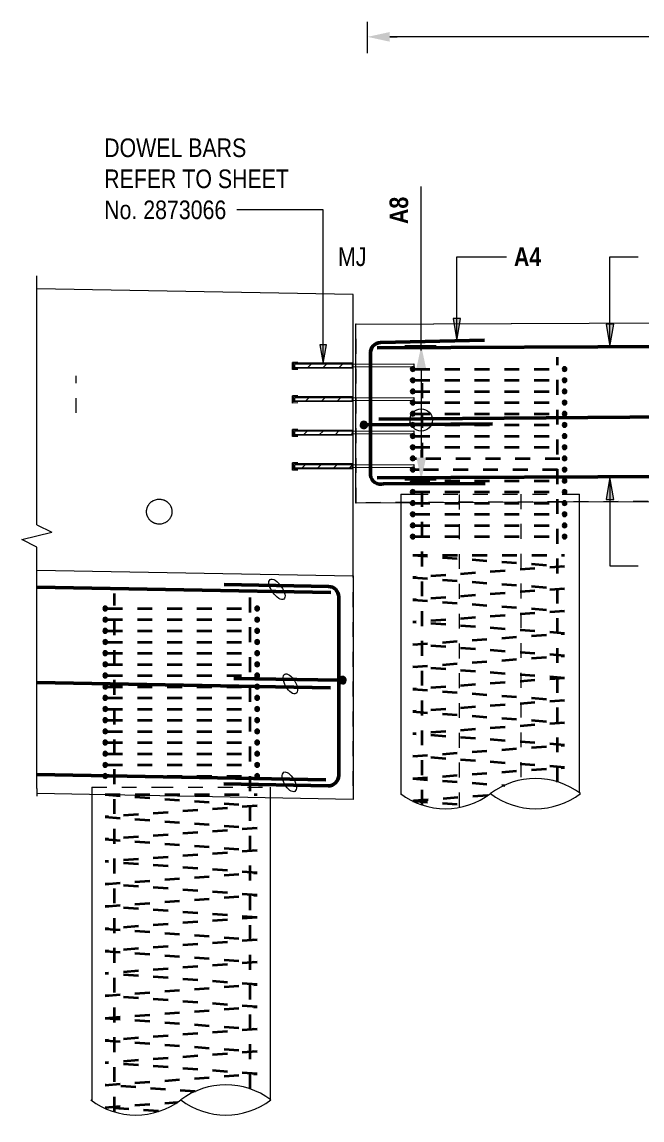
# Model space of a CAD drawing. Header units: metres. Extents: x 0 to 109, y 3 to 574.
# Drawn here: x 94.36 to 98.52, y 16.15 to 23.52 of the extents above; entities that cross this region are included whole.
import ezdxf

# ---------------------------------------------------------------- set-up
doc = ezdxf.new("R2010")
doc.units = ezdxf.units.M
doc.linetypes.add('JacobsDash', pattern=[0.0045, 0.003, -0.0015])
for name, color, linetype, lineweight in [('A-ANNO-NOTE', 7, 'Continuous', 9), ('A-DETL', 7, 'Continuous', 13), ('A-DETL-GENF', 7, 'Continuous', 9), ('G-ANNO-TEXT', 7, 'Continuous', 9), ('S-BEAM', 7, 'Continuous', 50), ('S-BEAM-HDLN', 7, 'JacobsDash', 18), ('S-FNDN', 7, 'Continuous', 50), ('S-FNDN-HDLN', 7, 'JacobsDash', 18)]:
    doc.layers.add(name, color=color, linetype=linetype, lineweight=lineweight)
doc.styles.add('Arial Narrow_2', font='ARIALN.TTF', dxfattribs={"height": 0.125})
doc.styles.add('Arial Narrow_B', font='ARIALNB.TTF', dxfattribs={"height": 0.125})
pattern_1 = [(45, (96.11037, 10.849), (-0.053033, 0.053033), [])]

# ---------------------------------------------------------------- blocks, each defined once
blk = doc.blocks.new('01_SFO_FRP_Pile_CastInPlace_CS_BR08 - CAST-IN-PLACE PILE - 1200-8642320-DRG-2873074 - ABUTMENT B1 _ B2 REINFORCEMENT ELEVATION')
at = {"layer": 'S-FNDN', "color": 252, "lineweight": 13, "true_color": 0x888888}
for p, q in [((-1121.6224, 18.3321), (-1121.6224, 16.2771)), ((-1120.4224, 16.2836), (-1120.4224, 18.3102))]:
    blk.add_line(p, q, dxfattribs=at)
at = {"layer": 'S-FNDN-HDLN', "color": 252, "lineweight": 13, "true_color": 0x888888}
for p, q in [((-1121.6224, 18.3819), (-1121.6224, 18.3321)), ((-1121.6224, 18.3819), (-1121.1766, 18.3819)), ((-1121.1766, 18.3819), (-1120.4224, 18.3819)), ((-1120.4224, 18.3102), (-1120.4224, 18.3819))]:
    blk.add_line(p, q, dxfattribs=at)
blk = doc.blocks.new('01_SFO_FRP_Pile_CastInPlace_CS_BR08 - CAST-IN-PLACE PILE - 1200-8642364-DRG-2873074 - ABUTMENT B1 _ B2 REINFORCEMENT ELEVATION')
at = {"layer": 'S-FNDN', "lineweight": 13}
for p, q in [((-1119.5477, 20.2928), (-1119.5477, 18.3368)), ((-1118.3477, 18.3433), (-1118.3477, 20.298))]:
    blk.add_line(p, q, dxfattribs=at)
at = {"layer": 'S-FNDN-HDLN', "lineweight": 13}
for p, q in [((-1119.5477, 20.3497), (-1119.5477, 20.2928)), ((-1119.5477, 20.3497), (-1119.4742, 20.3497)), ((-1119.4638, 20.3497), (-1118.4518, 20.3497)), ((-1119.1541, 18.2471), (-1119.1541, 20.3497)), ((-1118.7413, 20.3497), (-1118.7413, 18.4298)), ((-1118.4419, 20.3497), (-1118.3678, 20.3497)), ((-1118.3678, 20.3497), (-1118.3477, 20.3497)), ((-1118.3477, 20.2981), (-1118.3477, 20.3497))]:
    blk.add_line(p, q, dxfattribs=at)
blk = doc.blocks.new('S_Det_Reinf_Bar Section_2D Grey - N32-6361576-DRG-2873074 - ABUTMENT B1 _ B2 REINFORCEMENT ELEVATION')
at = {"layer": 'A-DETL-GENF', "true_color": 0x808080}
blk.add_hatch(color=8, dxfattribs=at).paths.add_polyline_path([(-1121.5324, 18.4409), (-1121.5283, 18.4415), (-1121.5244, 18.4431), (-1121.5211, 18.4456), (-1121.5186, 18.4489), (-1121.517, 18.4528), (-1121.5164, 18.4569), (-1121.517, 18.4611), (-1121.5186, 18.4649), (-1121.5211, 18.4682), (-1121.5259, 18.4714), (-1121.5283, 18.4724), (-1121.5324, 18.4729), (-1121.5366, 18.4724), (-1121.5404, 18.4708), (-1121.5438, 18.4682), (-1121.5463, 18.4649), (-1121.5479, 18.4611), (-1121.5484, 18.4569), (-1121.5479, 18.4528), (-1121.5463, 18.4489), (-1121.5438, 18.4456), (-1121.5404, 18.4431), (-1121.5366, 18.4415)])
at = {"layer": 'A-DETL-GENF', "color": 8, "lineweight": 18, "true_color": 0x808080}
for start, end in [(0, 180), (180, 0)]:
    blk.add_arc((-1121.5324, 18.4569), 0.016, start, end, dxfattribs=at)
blk = doc.blocks.new('S_Det_Reinf_Bar Section_2D Grey - N32-6361679-DRG-2873074 - ABUTMENT B1 _ B2 REINFORCEMENT ELEVATION')
at = {"layer": 'A-DETL-GENF', "true_color": 0x808080}
blk.add_hatch(color=8, dxfattribs=at).paths.add_polyline_path([(-1120.5124, 18.4409), (-1120.5083, 18.4415), (-1120.5044, 18.4431), (-1120.5011, 18.4456), (-1120.4986, 18.4489), (-1120.497, 18.4528), (-1120.4964, 18.4569), (-1120.497, 18.4611), (-1120.4986, 18.4649), (-1120.5011, 18.4682), (-1120.5059, 18.4714), (-1120.5083, 18.4724), (-1120.5124, 18.4729), (-1120.5166, 18.4724), (-1120.5204, 18.4708), (-1120.5238, 18.4682), (-1120.5263, 18.4649), (-1120.5279, 18.4611), (-1120.5284, 18.4569), (-1120.5279, 18.4528), (-1120.5263, 18.4489), (-1120.5238, 18.4456), (-1120.5204, 18.4431), (-1120.5166, 18.4415)])
at = {"layer": 'A-DETL-GENF', "color": 8, "lineweight": 18, "true_color": 0x808080}
for start, end in [(0, 180), (180, 0)]:
    blk.add_arc((-1120.5124, 18.4569), 0.016, start, end, dxfattribs=at)
blk = doc.blocks.new('CS_DET_Pile-Column_BreakLine - CS_Tubular BreakLine-6356722-DRG-2873074 - ABUTMENT B1 _ B2 REINFORCEMENT ELEVATION')
at = {"layer": 'A-DETL-GENF', "lineweight": 18}
for centre, start, end in [((-1120.7227, 15.8813), 52.95733, 127.04267), ((-1121.3277, 16.6829), 232.95733, 307.04267), ((-1120.7227, 16.6829), 232.95733, 307.04267)]:
    blk.add_arc(centre, 0.5022, start, end, dxfattribs=at)
blk = doc.blocks.new('CS_DET_Rebar Combined - Multiple Bar-7574218-DRG-2873074 - ABUTMENT B1 _ B2 REINFORCEMENT ELEVATION')
at = {"layer": 'A-DETL-GENF', "true_color": 0xc7c7c7}
blk.add_hatch(color=9, dxfattribs=at).paths.add_polyline_path([(-1119.94, 19.0751), (-1119.9335, 19.0758), (-1119.9274, 19.0782), (-1119.9222, 19.0821), (-1119.9181, 19.0872), (-1119.9155, 19.0932), (-1119.9146, 19.0997), (-1119.9153, 19.1062), (-1119.9177, 19.1122), (-1119.9216, 19.1175), (-1119.9267, 19.1215), (-1119.9327, 19.1241), (-1119.9392, 19.1251), (-1119.9457, 19.1243), (-1119.9517, 19.1219), (-1119.957, 19.118), (-1119.961, 19.1129), (-1119.9636, 19.1069), (-1119.9646, 19.1004), (-1119.9638, 19.094), (-1119.9614, 19.0879), (-1119.9575, 19.0826), (-1119.9524, 19.0786), (-1119.9464, 19.076)])
at = {"layer": 'A-DETL-GENF', "color": 252, "lineweight": 50, "true_color": 0x888888}
blk.add_line((-1120.6695, 19.1111), (-1119.9646, 19.1004), dxfattribs=at)
at = {"layer": 'A-DETL-GENF', "color": 252, "true_color": 0x888888}
for start, end in [(359.13211, 179.13211), (179.13211, 359.13211)]:
    blk.add_arc((-1119.9396, 19.1001), 0.025, start, end, dxfattribs=at)
blk = doc.blocks.new('S_Det_Reinf_Bar Section_2D Grey - N32-V40-DRG-2873074 - ABUTMENT B1 _ B2 REINFORCEMENT ELEVATION')
at = {"layer": 'A-DETL-GENF', "true_color": 0x808080}
blk.add_hatch(color=8, dxfattribs=at).paths.add_polyline_path([(-1119.4678, 20.0487), (-1119.4636, 20.0492), (-1119.4598, 20.0508), (-1119.4565, 20.0534), (-1119.4539, 20.0567), (-1119.4523, 20.0606), (-1119.4518, 20.0647), (-1119.4523, 20.0688), (-1119.4541, 20.0729), (-1119.4565, 20.076), (-1119.4598, 20.0786), (-1119.4636, 20.0802), (-1119.4678, 20.0807), (-1119.4719, 20.0802), (-1119.4758, 20.0786), (-1119.4791, 20.076), (-1119.4816, 20.0727), (-1119.4832, 20.0688), (-1119.4837, 20.0643), (-1119.4832, 20.0606), (-1119.4816, 20.0567), (-1119.4791, 20.0534), (-1119.4758, 20.0508), (-1119.4719, 20.0492)])
at = {"layer": 'A-DETL-GENF', "color": 8, "lineweight": 18, "true_color": 0x808080}
for start, end in [(0, 180), (180, 0)]:
    blk.add_arc((-1119.4678, 20.0647), 0.016, start, end, dxfattribs=at)
blk = doc.blocks.new('S_Det_Reinf_Bar Section_2D Grey - N32-V41-DRG-2873074 - ABUTMENT B1 _ B2 REINFORCEMENT ELEVATION')
at = {"layer": 'A-DETL-GENF', "true_color": 0x808080}
blk.add_hatch(color=8, dxfattribs=at).paths.add_polyline_path([(-1118.4478, 20.0487), (-1118.4436, 20.0492), (-1118.4398, 20.0508), (-1118.4365, 20.0534), (-1118.4339, 20.0567), (-1118.4323, 20.0606), (-1118.4318, 20.0647), (-1118.4323, 20.0688), (-1118.4339, 20.0727), (-1118.4367, 20.0762), (-1118.4398, 20.0786), (-1118.4436, 20.0802), (-1118.4478, 20.0807), (-1118.4519, 20.0802), (-1118.4558, 20.0786), (-1118.4591, 20.076), (-1118.4616, 20.0727), (-1118.4632, 20.0688), (-1118.4637, 20.0643), (-1118.4632, 20.0606), (-1118.4616, 20.0567), (-1118.4591, 20.0534), (-1118.4558, 20.0508), (-1118.4519, 20.0492)])
at = {"layer": 'A-DETL-GENF', "color": 8, "lineweight": 18, "true_color": 0x808080}
for start, end in [(0, 180), (180, 0)]:
    blk.add_arc((-1118.4478, 20.0647), 0.016, start, end, dxfattribs=at)
blk = doc.blocks.new('S_Det_Reinf_Bar Section_2D Grey - N32-V42-DRG-2873074 - ABUTMENT B1 _ B2 REINFORCEMENT ELEVATION')
at = {"layer": 'A-DETL-GENF', "true_color": 0x808080}
blk.add_hatch(color=8, dxfattribs=at).paths.add_polyline_path([(-1119.4678, 20.1237), (-1119.4636, 20.1242), (-1119.4598, 20.1258), (-1119.4565, 20.1284), (-1119.4539, 20.1317), (-1119.4523, 20.1356), (-1119.4518, 20.1402), (-1119.4523, 20.1438), (-1119.4541, 20.1479), (-1119.4565, 20.151), (-1119.4598, 20.1536), (-1119.4636, 20.1552), (-1119.4678, 20.1557), (-1119.4719, 20.1552), (-1119.4758, 20.1536), (-1119.4791, 20.151), (-1119.4816, 20.1477), (-1119.4832, 20.1438), (-1119.4838, 20.1397), (-1119.4832, 20.1356), (-1119.4816, 20.1317), (-1119.4791, 20.1284), (-1119.4758, 20.1258), (-1119.4719, 20.1242)])
at = {"layer": 'A-DETL-GENF', "color": 8, "lineweight": 18, "true_color": 0x808080}
for start, end in [(0, 180), (180, 0)]:
    blk.add_arc((-1119.4678, 20.1397), 0.016, start, end, dxfattribs=at)
blk = doc.blocks.new('S_Det_Reinf_Bar Section_2D Grey - N32-V43-DRG-2873074 - ABUTMENT B1 _ B2 REINFORCEMENT ELEVATION')
at = {"layer": 'A-DETL-GENF', "true_color": 0x808080}
blk.add_hatch(color=8, dxfattribs=at).paths.add_polyline_path([(-1118.4478, 20.1237), (-1118.4436, 20.1242), (-1118.4398, 20.1258), (-1118.4365, 20.1284), (-1118.4339, 20.1317), (-1118.4323, 20.1356), (-1118.4318, 20.1402), (-1118.4323, 20.1438), (-1118.4339, 20.1477), (-1118.4367, 20.1512), (-1118.4398, 20.1536), (-1118.4436, 20.1552), (-1118.4478, 20.1557), (-1118.4519, 20.1552), (-1118.4558, 20.1536), (-1118.4591, 20.151), (-1118.4616, 20.1477), (-1118.4632, 20.1438), (-1118.4638, 20.1397), (-1118.4632, 20.1356), (-1118.4616, 20.1317), (-1118.4591, 20.1284), (-1118.4558, 20.1258), (-1118.4519, 20.1242)])
at = {"layer": 'A-DETL-GENF', "color": 8, "lineweight": 18, "true_color": 0x808080}
for start, end in [(0, 180), (180, 0)]:
    blk.add_arc((-1118.4478, 20.1397), 0.016, start, end, dxfattribs=at)
blk = doc.blocks.new('S_Det_Reinf_Bar Section_2D Grey - N32-V44-DRG-2873074 - ABUTMENT B1 _ B2 REINFORCEMENT ELEVATION')
at = {"layer": 'A-DETL-GENF', "true_color": 0x808080}
blk.add_hatch(color=8, dxfattribs=at).paths.add_polyline_path([(-1119.4678, 20.1987), (-1119.4636, 20.1992), (-1119.4598, 20.2008), (-1119.4565, 20.2034), (-1119.4539, 20.2067), (-1119.4523, 20.2106), (-1119.4519, 20.216), (-1119.4523, 20.2188), (-1119.4541, 20.2229), (-1119.4565, 20.226), (-1119.4598, 20.2286), (-1119.4636, 20.2302), (-1119.4678, 20.2307), (-1119.4719, 20.2302), (-1119.4758, 20.2286), (-1119.4791, 20.226), (-1119.4816, 20.2227), (-1119.4832, 20.2188), (-1119.4838, 20.2147), (-1119.4832, 20.2106), (-1119.4816, 20.2067), (-1119.4791, 20.2034), (-1119.4758, 20.2008), (-1119.4719, 20.1992)])
at = {"layer": 'A-DETL-GENF', "color": 8, "lineweight": 18, "true_color": 0x808080}
for start, end in [(0, 180), (180, 0)]:
    blk.add_arc((-1119.4678, 20.2147), 0.016, start, end, dxfattribs=at)
blk = doc.blocks.new('S_Det_Reinf_Bar Section_2D Grey - N32-V45-DRG-2873074 - ABUTMENT B1 _ B2 REINFORCEMENT ELEVATION')
at = {"layer": 'A-DETL-GENF', "true_color": 0x808080}
blk.add_hatch(color=8, dxfattribs=at).paths.add_polyline_path([(-1118.4478, 20.1987), (-1118.4436, 20.1992), (-1118.4398, 20.2008), (-1118.4365, 20.2034), (-1118.4339, 20.2067), (-1118.4323, 20.2106), (-1118.4319, 20.216), (-1118.4323, 20.2188), (-1118.4339, 20.2227), (-1118.4367, 20.2262), (-1118.4398, 20.2286), (-1118.4436, 20.2302), (-1118.4478, 20.2307), (-1118.4519, 20.2302), (-1118.4558, 20.2286), (-1118.4591, 20.226), (-1118.4616, 20.2227), (-1118.4632, 20.2188), (-1118.4638, 20.2147), (-1118.4632, 20.2106), (-1118.4616, 20.2067), (-1118.4591, 20.2034), (-1118.4558, 20.2008), (-1118.4519, 20.1992)])
at = {"layer": 'A-DETL-GENF', "color": 8, "lineweight": 18, "true_color": 0x808080}
for start, end in [(0, 180), (180, 0)]:
    blk.add_arc((-1118.4478, 20.2147), 0.016, start, end, dxfattribs=at)
blk = doc.blocks.new('S_Det_Reinf_Bar Section_2D Grey - N32-V46-DRG-2873074 - ABUTMENT B1 _ B2 REINFORCEMENT ELEVATION')
at = {"layer": 'A-DETL-GENF', "true_color": 0x808080}
blk.add_hatch(color=8, dxfattribs=at).paths.add_polyline_path([(-1119.4678, 20.2737), (-1119.4636, 20.2742), (-1119.4598, 20.2758), (-1119.4565, 20.2784), (-1119.4539, 20.2817), (-1119.4523, 20.2856), (-1119.4521, 20.2919), (-1119.4523, 20.2938), (-1119.4541, 20.2979), (-1119.4565, 20.301), (-1119.4598, 20.3036), (-1119.4636, 20.3052), (-1119.4678, 20.3057), (-1119.4719, 20.3052), (-1119.4758, 20.3036), (-1119.4791, 20.301), (-1119.4816, 20.2977), (-1119.4835, 20.2919), (-1119.4838, 20.2897), (-1119.4832, 20.2856), (-1119.4816, 20.2817), (-1119.4791, 20.2784), (-1119.4758, 20.2758), (-1119.4719, 20.2742)])
at = {"layer": 'A-DETL-GENF', "color": 8, "lineweight": 18, "true_color": 0x808080}
for start, end in [(0, 180), (180, 0)]:
    blk.add_arc((-1119.4678, 20.2897), 0.016, start, end, dxfattribs=at)
blk = doc.blocks.new('S_Det_Reinf_Bar Section_2D Grey - N32-V47-DRG-2873074 - ABUTMENT B1 _ B2 REINFORCEMENT ELEVATION')
at = {"layer": 'A-DETL-GENF', "true_color": 0x808080}
blk.add_hatch(color=8, dxfattribs=at).paths.add_polyline_path([(-1118.4478, 20.2737), (-1118.4436, 20.2742), (-1118.4398, 20.2758), (-1118.4365, 20.2784), (-1118.4339, 20.2817), (-1118.4323, 20.2856), (-1118.4321, 20.2919), (-1118.4323, 20.2938), (-1118.4339, 20.2977), (-1118.4367, 20.3012), (-1118.4398, 20.3036), (-1118.4436, 20.3052), (-1118.4478, 20.3057), (-1118.4519, 20.3052), (-1118.4558, 20.3036), (-1118.4591, 20.301), (-1118.4616, 20.2977), (-1118.4635, 20.2919), (-1118.4638, 20.2897), (-1118.4632, 20.2856), (-1118.4616, 20.2817), (-1118.4591, 20.2784), (-1118.4558, 20.2758), (-1118.4519, 20.2742)])
at = {"layer": 'A-DETL-GENF', "color": 8, "lineweight": 18, "true_color": 0x808080}
for start, end in [(0, 180), (180, 0)]:
    blk.add_arc((-1118.4478, 20.2897), 0.016, start, end, dxfattribs=at)
blk = doc.blocks.new('CS_DET_Pile-Column_BreakLine - CS_Tubular BreakLine-7966600-DRG-2873074 - ABUTMENT B1 _ B2 REINFORCEMENT ELEVATION')
at = {"layer": 'A-DETL-GENF', "lineweight": 18}
for centre, radius, start, end in [((-1118.6432, 17.9379), 0.5022, 52.95733, 127.04267), ((-1119.2482, 18.7396), 0.5021, 232.95733, 307.04267), ((-1118.6432, 18.7396), 0.5022, 232.95733, 307.04267)]:
    blk.add_arc(centre, radius, start, end, dxfattribs=at)
blk = doc.blocks.new('T2DExtentArrowReinf2 - Extent-7964089-DRG-2873074 - ABUTMENT B1 _ B2 REINFORCEMENT ELEVATION')
at = {"layer": 'A-DETL-GENF'}
for p, q in [((-1119.7715, 23.3103), (-1119.7715, 23.4203)), ((-1110.0691, 23.4203), (-1119.6215, 23.4203))]:
    blk.add_line(p, q, dxfattribs=at)
blk = doc.blocks.new('CS_DET_Rebar Combined - Multiple Bar-7574217-DRG-2873074 - ABUTMENT B1 _ B2 REINFORCEMENT ELEVATION')
at = {"layer": 'A-DETL-GENF'}
blk.add_hatch(color=256, dxfattribs=at).paths.add_polyline_path([(-1119.7957, 20.7898), (-1119.7892, 20.7907), (-1119.7832, 20.7933), (-1119.7781, 20.7973), (-1119.7741, 20.8025), (-1119.7717, 20.8085), (-1119.7709, 20.815), (-1119.7718, 20.8215), (-1119.7743, 20.8275), (-1119.7784, 20.8326), (-1119.7836, 20.8366), (-1119.7896, 20.839), (-1119.7961, 20.8398), (-1119.8026, 20.8389), (-1119.8086, 20.8364), (-1119.8137, 20.8323), (-1119.8176, 20.8271), (-1119.8201, 20.8211), (-1119.8209, 20.8146), (-1119.82, 20.8081), (-1119.8174, 20.8021), (-1119.8134, 20.797), (-1119.8082, 20.7931), (-1119.8022, 20.7906)])
at = {"layer": 'A-DETL-GENF', "lineweight": 50}
blk.add_line((-1119.7709, 20.815), (-1118.9322, 20.8217), dxfattribs=at)
at = {"layer": 'A-DETL-GENF'}
for start, end in [(0.45741, 180.45741), (180.45741, 0.45741)]:
    blk.add_arc((-1119.7959, 20.8148), 0.025, start, end, dxfattribs=at)
blk = doc.blocks.new('T2DExtentArrowReinf2 - Extent-7964361-DRG-2873074 - ABUTMENT B1 _ B2 REINFORCEMENT ELEVATION')
at = {"layer": 'A-DETL-GENF'}
for p, q in [((-1119.4004, 21.3451), (-1119.5204, 21.3451)), ((-1119.4104, 21.1951), (-1119.4104, 20.5953)), ((-1119.5204, 20.4451), (-1119.4104, 20.4451))]:
    blk.add_line(p, q, dxfattribs=at)
blk = doc.blocks.new('BreakLine - BreakLine-8092153-DRG-2873074 - ABUTMENT B1 _ B2 REINFORCEMENT ELEVATION')
at = {"layer": 'A-DETL-GENF', "lineweight": 13}
for p, q in [((-1121.992, 20.1446), (-1121.992, 21.7663)), ((-1121.992, 18.3728), (-1121.992, 19.9946))]:
    blk.add_line(p, q, dxfattribs=at)

msp = doc.modelspace()

# ---------------------------------------------------------------- hatches: boundary and pattern name
at = {"layer": 'A-ANNO-NOTE'}
for points in [[(96.8309, 23.3878), (96.8309, 23.4528), (96.6809, 23.4203)], [(97.0094, 21.1951), (97.0744, 21.1951), (97.0419, 21.3451), (97.011, 21.2021)], [(97.0419, 20.4451), (97.0744, 20.5951), (97.0094, 20.5951), (97.0258, 20.5194)]]:
    msp.add_hatch(color=256, dxfattribs=at).paths.add_polyline_path(points)
at = {"layer": 'A-DETL-GENF'}
h = msp.add_hatch(dxfattribs=at)
h.set_pattern_fill('FP_2', color=256, style=0, pattern_type=2)
h.set_pattern_definition(pattern_1)
h.paths.add_polyline_path([(96.1911, 21.2007), (96.5811, 21.2023), (96.5811, 21.2222), (96.1911, 21.2207)])
h = msp.add_hatch(dxfattribs=at)
h.set_pattern_fill('FP_2', color=256, style=0, pattern_type=2)
h.set_pattern_definition(pattern_1)
h.paths.add_polyline_path([(96.1911, 20.9757), (96.5811, 20.9773), (96.5811, 20.9972), (96.1911, 20.9957)])
h = msp.add_hatch(dxfattribs=at)
h.set_pattern_fill('FP_2', color=256, style=0, pattern_type=2)
h.set_pattern_definition(pattern_1)
h.paths.add_polyline_path([(96.1911, 20.7507), (96.5811, 20.7523), (96.5811, 20.7722), (96.1911, 20.7707)])
h = msp.add_hatch(dxfattribs=at)
h.set_pattern_fill('FP_2', color=256, style=0, pattern_type=2)
h.set_pattern_definition(pattern_1)
h.paths.add_polyline_path([(96.1911, 20.5257), (96.5811, 20.5273), (96.5811, 20.5472), (96.1911, 20.5457)])
at = {"layer": 'G-ANNO-TEXT'}
for points in [[(97.2805, 21.3795), (97.3056, 21.5295), (97.2554, 21.5295)], [(98.3092, 21.3409), (98.3343, 21.4909), (98.2841, 21.4909)], [(96.3837, 21.2264), (96.4058, 21.3514), (96.3617, 21.3514)], [(98.3092, 20.4631), (98.2841, 20.3131), (98.3343, 20.3131)]]:
    msp.add_hatch(color=256, dxfattribs=at).paths.add_polyline_path(points)

# ---------------------------------------------------------------- linework, layer by layer
at = {"layer": 'A-ANNO-NOTE'}
for p, q in [((96.6809, 23.3203), (96.6809, 23.5203)), ((96.8309, 23.4203), (96.8809, 23.4203)), ((97.1419, 21.3451), (96.9419, 21.3451)), ((97.0419, 21.1951), (97.0419, 21.1451)), ((97.0419, 20.5953), (97.0419, 20.6451)), ((96.9419, 20.4451), (97.1419, 20.4451))]:
    msp.add_line(p, q, dxfattribs=at)
at = {"layer": 'A-ANNO-NOTE', "lineweight": 13}
for p, q in [((94.4603, 21.7663), (94.4603, 21.8163)), ((94.4603, 20.1446), (94.5603, 20.0946)), ((94.3603, 20.0446), (94.5603, 20.0946)), ((94.4603, 19.9946), (94.3603, 20.0446)), ((94.4603, 18.3728), (94.4603, 18.3228))]:
    msp.add_line(p, q, dxfattribs=at)
at = {"layer": 'A-ANNO-NOTE'}
msp.add_circle((97.0419, 20.8475), 0.075, dxfattribs=at)
at = {"layer": 'A-DETL', "lineweight": 9}
for p, q in [((97.0419, 21.3151), (97.0419, 22.4151)), ((96.581, 21.2297), (96.1833, 21.2282)), ((96.1834, 21.1942), (96.1833, 21.2282)), ((96.5811, 21.1958), (96.1834, 21.1942)), ((96.5811, 21.2222), (96.9911, 21.2238)), ((96.5811, 21.2023), (96.5811, 21.2222)), ((96.9911, 21.2038), (96.5811, 21.2023)), ((96.9911, 21.2238), (96.9911, 21.2038)), ((96.581, 21.0047), (96.1833, 21.0032)), ((96.1834, 20.9692), (96.1833, 21.0032)), ((96.5811, 20.9708), (96.1834, 20.9692)), ((96.5811, 20.9972), (96.9911, 20.9988)), ((96.5811, 20.9773), (96.5811, 20.9972)), ((96.9911, 20.9788), (96.5811, 20.9773)), ((96.9911, 20.9988), (96.9911, 20.9788)), ((96.581, 20.7797), (96.1833, 20.7782)), ((96.1834, 20.7442), (96.1833, 20.7782)), ((96.5811, 20.7458), (96.1834, 20.7442)), ((96.5811, 20.7722), (96.9911, 20.7738)), ((96.5811, 20.7523), (96.5811, 20.7722)), ((96.9911, 20.7538), (96.5811, 20.7523)), ((96.9911, 20.7738), (96.9911, 20.7538)), ((96.581, 20.5547), (96.1833, 20.5532)), ((96.1834, 20.5192), (96.1833, 20.5532)), ((96.5811, 20.5208), (96.1834, 20.5192)), ((96.5811, 20.5472), (96.9911, 20.5488)), ((96.5811, 20.5273), (96.5811, 20.5472)), ((96.9911, 20.5288), (96.5811, 20.5273)), ((96.9911, 20.5488), (96.9911, 20.5288))]:
    msp.add_line(p, q, dxfattribs=at)
at = {"layer": 'A-DETL', "lineweight": 50}
for p, q in [((106.5302, 21.3747), (96.7453, 21.332)), ((96.7691, 21.3676), (97.4674, 21.3827)), ((96.7008, 20.4781), (96.7008, 21.293)), ((106.5408, 20.9335), (96.7561, 20.8539)), ((106.5302, 20.5013), (96.7453, 20.4586)), ((97.4718, 20.4217), (96.789, 20.4188))]:
    msp.add_line(p, q, dxfattribs=at)
at = {"layer": 'A-DETL', "color": 8, "linetype": 'JacobsDash', "lineweight": 35, "true_color": 0x808080}
for p, q in [((97.9572, 18.4165), (97.9572, 21.2697)), ((97.0006, 21.1897), (97.9886, 21.1897)), ((97.0472, 20.5953), (97.0472, 21.1951)), ((97.0006, 21.1147), (97.9886, 21.1147)), ((97.0006, 21.0397), (97.9886, 21.0397)), ((97.0006, 20.9647), (97.9886, 20.9647)), ((97.0006, 20.8897), (97.9886, 20.8897)), ((97.0006, 20.8147), (97.9886, 20.8147)), ((97.0006, 20.7397), (97.9886, 20.7397)), ((97.0006, 20.6647), (97.9886, 20.6647)), ((97.0006, 20.5897), (97.0106, 20.5897)), ((97.0733, 20.5897), (97.9886, 20.5897)), ((97.0006, 20.5147), (97.0269, 20.5147)), ((97.057, 20.5147), (97.9886, 20.5147)), ((97.0006, 20.4397), (97.9886, 20.4397)), ((97.0472, 18.2637), (97.0472, 20.4694)), ((97.0006, 20.3647), (97.9886, 20.3647)), ((97.0006, 20.2897), (97.9886, 20.2897)), ((97.0006, 20.2147), (97.9886, 20.2147)), ((97.0006, 20.1397), (97.9886, 20.1397)), ((97.0006, 20.0647), (97.9886, 20.0647)), ((96.9846, 19.9397), (98.0046, 19.8647)), ((96.9846, 19.9397), (98.0046, 19.9397)), ((98.0046, 19.8647), (96.9846, 19.7897)), ((96.9846, 19.7897), (98.0046, 19.7147)), ((98.0046, 19.7147), (96.9846, 19.6397)), ((94.9825, 16.2026), (94.9825, 19.6819)), ((95.8925, 16.3554), (95.8925, 19.6619)), ((96.9846, 19.6397), (98.0046, 19.5647)), ((94.9359, 19.5819), (95.9239, 19.5819)), ((98.0046, 19.5647), (96.9846, 19.4897)), ((94.9359, 19.5069), (95.9239, 19.5069)), ((98.0046, 19.4147), (96.9846, 19.4897)), ((94.9359, 19.4319), (95.9239, 19.4319)), ((96.9846, 19.3397), (98.0046, 19.4147)), ((94.9359, 19.3569), (95.9239, 19.3569)), ((98.0046, 19.2647), (96.9846, 19.3397)), ((94.9359, 19.2819), (95.9239, 19.2819)), ((96.9846, 19.1897), (98.0046, 19.2647)), ((94.9359, 19.2069), (95.9239, 19.2069)), ((98.0046, 19.1147), (96.9846, 19.1897)), ((94.9359, 19.1319), (95.9239, 19.1319)), ((98.0046, 19.1147), (96.9846, 19.0397)), ((94.9359, 19.0569), (95.9239, 19.0569)), ((96.9846, 19.0397), (98.0046, 18.9647)), ((94.9359, 18.9819), (95.9239, 18.9819)), ((98.0046, 18.9647), (96.9846, 18.8897)), ((94.9359, 18.9069), (95.9239, 18.9069)), ((96.9846, 18.8897), (98.0046, 18.8147)), ((94.9359, 18.8319), (95.9239, 18.8319)), ((98.0046, 18.8147), (96.9846, 18.7397)), ((94.9359, 18.7569), (95.9239, 18.7569)), ((98.0046, 18.6647), (96.9846, 18.7397)), ((94.9359, 18.6819), (95.9239, 18.6819)), ((96.9846, 18.5897), (98.0046, 18.6647)), ((94.9359, 18.6069), (95.9239, 18.6069)), ((98.0046, 18.5147), (96.9846, 18.5897)), ((94.9359, 18.5319), (95.9239, 18.5319)), ((96.9846, 18.4397), (98.0046, 18.5147)), ((94.9359, 18.4569), (95.9239, 18.4569)), ((96.9846, 18.4397), (97.6027, 18.3943)), ((94.9199, 18.3319), (95.9399, 18.2569)), ((94.9199, 18.3319), (95.9399, 18.3319)), ((97.4881, 18.3267), (96.9846, 18.2897)), ((96.9846, 18.2897), (97.3566, 18.2623)), ((95.9399, 18.2569), (94.9199, 18.1819)), ((94.9199, 18.1819), (95.9399, 18.1069)), ((95.9399, 18.1069), (94.9199, 18.0319)), ((94.9199, 18.0319), (95.9399, 17.9569)), ((95.9399, 17.9569), (94.9199, 17.8819)), ((95.9399, 17.8069), (94.9199, 17.8819)), ((94.9199, 17.7319), (95.9399, 17.8069)), ((95.9399, 17.6569), (94.9199, 17.7319)), ((94.9199, 17.5819), (95.9399, 17.6569)), ((95.9399, 17.5069), (94.9199, 17.5819)), ((95.9399, 17.5069), (94.9199, 17.4319)), ((94.9199, 17.4319), (95.9399, 17.3569)), ((95.9399, 17.3569), (94.9199, 17.2819)), ((94.9199, 17.2819), (95.9399, 17.2069)), ((95.9399, 17.2069), (94.9199, 17.1319)), ((95.9399, 17.0569), (94.9199, 17.1319)), ((94.9199, 16.9819), (95.9399, 17.0569)), ((95.9399, 16.9069), (94.9199, 16.9819)), ((94.9199, 16.8319), (95.9399, 16.9069)), ((94.9199, 16.8319), (95.9399, 16.7569)), ((95.9399, 16.7569), (94.9199, 16.6819)), ((94.9199, 16.6819), (95.9399, 16.6069)), ((95.9399, 16.6069), (94.9199, 16.5319)), ((95.9399, 16.4569), (94.9199, 16.5319)), ((94.9199, 16.3819), (95.9399, 16.4569)), ((95.5232, 16.3376), (94.9199, 16.3819)), ((94.9199, 16.2319), (95.4048, 16.2676)), ((95.2771, 16.2057), (94.9199, 16.2319))]:
    msp.add_line(p, q, dxfattribs=at)
at = {"layer": 'A-DETL'}
for p, q in [((96.2139, 21.2348), (96.1782, 21.2347)), ((96.1784, 21.1867), (96.1782, 21.2347)), ((96.214, 21.1868), (96.1784, 21.1867)), ((96.5811, 21.2222), (96.1911, 21.2207)), ((96.1911, 21.2207), (96.1911, 21.2007)), ((96.1911, 21.2007), (96.5811, 21.2023)), ((96.5811, 21.2023), (96.5811, 21.2222)), ((96.2139, 21.0098), (96.1782, 21.0097)), ((96.1784, 20.9617), (96.1782, 21.0097)), ((96.214, 20.9618), (96.1784, 20.9617)), ((96.5811, 20.9972), (96.1911, 20.9957)), ((96.1911, 20.9957), (96.1911, 20.9757)), ((96.1911, 20.9757), (96.5811, 20.9773)), ((96.5811, 20.9773), (96.5811, 20.9972)), ((96.2139, 20.7848), (96.1782, 20.7847)), ((96.1784, 20.7367), (96.1782, 20.7847)), ((96.214, 20.7368), (96.1784, 20.7367)), ((96.5811, 20.7722), (96.1911, 20.7707)), ((96.1911, 20.7707), (96.1911, 20.7507)), ((96.1911, 20.7507), (96.5811, 20.7523)), ((96.5811, 20.7523), (96.5811, 20.7722)), ((96.2139, 20.5598), (96.1782, 20.5597)), ((96.1784, 20.5117), (96.1782, 20.5597)), ((96.214, 20.5118), (96.1784, 20.5117)), ((96.5811, 20.5472), (96.1911, 20.5457)), ((96.1911, 20.5457), (96.1911, 20.5257)), ((96.1911, 20.5257), (96.5811, 20.5273)), ((96.5811, 20.5273), (96.5811, 20.5472))]:
    msp.add_line(p, q, dxfattribs=at)
at = {"layer": 'A-DETL', "color": 252, "lineweight": 50, "true_color": 0x888888}
for p, q in [((94.4603, 19.7249), (96.4346, 19.6889)), ((95.7188, 19.7428), (96.4187, 19.73)), ((96.4874, 19.6601), (96.4874, 18.4607)), ((94.4603, 19.0856), (96.4321, 19.0497)), ((96.402, 18.431), (94.4603, 18.4664)), ((96.4162, 18.3907), (95.7163, 18.4035))]:
    msp.add_line(p, q, dxfattribs=at)
at = {"layer": 'A-DETL', "lineweight": 50}
for centre, start, end in [((96.7706, 21.2976), 91.23959, 183.81361), ((96.7703, 20.4862), 186.70286, 285.4555)]:
    msp.add_arc(centre, 0.07, start, end, dxfattribs=at)
at = {"layer": 'A-DETL', "color": 252, "lineweight": 50, "true_color": 0x888888}
for centre, start, end in [((96.4174, 19.6601), 0, 88.95536), ((96.4174, 18.4607), 268.95536, 0)]:
    msp.add_arc(centre, 0.07, start, end, dxfattribs=at)
at = {"layer": 'A-DETL', "color": 252, "true_color": 0x888888}
for centre, major_axis, ratio in [((96.0729, 19.7106), (-0.0459, 0.0655), 0.4375), ((96.1629, 19.0757), (-0.0375, 0.065), 0.466667), ((96.1558, 18.418), (-0.0369, 0.0639), 0.474049)]:
    msp.add_ellipse(centre, major_axis=major_axis, ratio=ratio, dxfattribs=at)
at = {"layer": 'A-DETL', "color": 252, "lineweight": 18, "true_color": 0x888888}
for points in [[(95.2825, 20.148), (95.279, 20.148), (95.2721, 20.1484), (95.2621, 20.1502), (95.2538, 20.1528), (95.2475, 20.1554), (95.2428, 20.1576), (95.2384, 20.1601), (95.234, 20.1628), (95.2299, 20.1659), (95.2246, 20.1702), (95.2197, 20.175), (95.2153, 20.1802), (95.2113, 20.1856), (95.2077, 20.1914), (95.2047, 20.1975), (95.2027, 20.2022), (95.201, 20.207), (95.1992, 20.2135), (95.1979, 20.2202), (95.1973, 20.2269), (95.1971, 20.2337), (95.1975, 20.2405), (95.1986, 20.2471), (95.1997, 20.2521), (95.201, 20.257), (95.2029, 20.2622), (95.2052, 20.2676), (95.2082, 20.2733), (95.2115, 20.2787), (95.2165, 20.2855), (95.2224, 20.2919), (95.2288, 20.2974), (95.234, 20.3012), (95.2395, 20.3046), (95.247, 20.3086), (95.2611, 20.3141), (95.2737, 20.316), (95.2825, 20.316)], [(95.2825, 20.316), (95.286, 20.316), (95.2929, 20.3156), (95.3029, 20.3138), (95.3111, 20.3112), (95.3175, 20.3086), (95.3221, 20.3064), (95.3266, 20.3039), (95.331, 20.3012), (95.3351, 20.2981), (95.3404, 20.2938), (95.3452, 20.289), (95.3497, 20.2838), (95.3537, 20.2784), (95.3573, 20.2726), (95.3603, 20.2665), (95.3623, 20.2618), (95.3639, 20.257), (95.3658, 20.2505), (95.367, 20.2438), (95.3676, 20.2371), (95.3679, 20.2303), (95.3674, 20.2235), (95.3664, 20.2169), (95.3653, 20.2119), (95.3639, 20.207), (95.3621, 20.2018), (95.3598, 20.1964), (95.3568, 20.1907), (95.3534, 20.1853), (95.3484, 20.1785), (95.3426, 20.1721), (95.3362, 20.1666), (95.331, 20.1628), (95.3255, 20.1594), (95.318, 20.1554), (95.3038, 20.1499), (95.2912, 20.148), (95.2825, 20.148)]]:
    msp.add_open_spline(points, degree=3, knots=[0, 0, 0, 0, 0.038462, 0.076923, 0.115385, 0.134615, 0.153846, 0.173077, 0.192308, 0.211538, 0.230769, 0.269231, 0.288462, 0.307692, 0.346154, 0.365385, 0.384615, 0.403846, 0.423077, 0.461538, 0.480769, 0.5, 0.538462, 0.557692, 0.576923, 0.596154, 0.615385, 0.639423, 0.663462, 0.6875, 0.711538, 0.759615, 0.783654, 0.807692, 0.831731, 0.855769, 0.903846, 1, 1, 1, 1], dxfattribs=at)
at = {"layer": 'G-ANNO-TEXT'}
for p, q in [((96.27, 22.2589), (95.8044, 22.2589)), ((96.3837, 22.2589), (96.27, 22.2589)), ((96.3837, 21.2264), (96.3837, 22.2589)), ((97.2805, 21.9442), (97.6144, 21.9442)), ((97.2805, 21.3795), (97.2805, 21.9442)), ((98.3092, 21.9442), (98.4998, 21.9442)), ((98.3092, 21.3409), (98.3092, 21.9442)), ((97.3056, 21.5295), (97.2554, 21.5295)), ((97.2554, 21.5295), (97.2805, 21.3795)), ((97.2805, 21.3795), (97.3056, 21.5295)), ((98.3343, 21.4909), (98.2841, 21.4909)), ((98.2841, 21.4909), (98.3092, 21.3409)), ((98.3092, 21.3409), (98.3343, 21.4909)), ((96.4058, 21.3514), (96.3617, 21.3514)), ((96.3617, 21.3514), (96.3837, 21.2264)), ((96.3837, 21.2264), (96.4058, 21.3514)), ((98.3092, 20.4631), (98.2841, 20.3131)), ((98.3343, 20.3131), (98.3092, 20.4631)), ((98.3092, 20.4631), (98.3092, 19.8679)), ((98.2841, 20.3131), (98.3343, 20.3131)), ((98.3092, 19.8679), (98.4998, 19.8679))]:
    msp.add_line(p, q, dxfattribs=at)
at = {"layer": 'S-BEAM', "color": 252, "lineweight": 13, "true_color": 0x888888}
for p, q in [((96.5848, 21.6906), (94.4603, 21.7294)), ((96.5848, 19.8003), (96.5848, 21.6906)), ((94.4603, 19.8391), (96.5843, 19.8003)), ((96.5843, 19.8003), (96.5853, 19.8003)), ((96.5853, 19.8003), (96.5853, 18.3)), ((96.5843, 18.3), (94.4603, 18.3388)), ((96.5853, 18.3), (96.5843, 18.3))]:
    msp.add_line(p, q, dxfattribs=at)
at = {"layer": 'S-BEAM', "lineweight": 13}
for p, q in [((96.6009, 21.4915), (106.6224, 21.5354)), ((96.6039, 21.4919), (106.5579, 21.5354)), ((96.6039, 21.4919), (96.6009, 21.4915)), ((96.6009, 21.4915), (96.6009, 20.2914)), ((96.6009, 20.2914), (96.969, 20.2931)), ((97.0001, 20.2932), (97.9907, 20.2975)), ((98.0184, 20.2977), (98.9649, 20.3018))]:
    msp.add_line(p, q, dxfattribs=at)
at = {"layer": 'S-BEAM-HDLN', "color": 9, "lineweight": 13, "true_color": 0xc3c3c3}
for p, q in [((96.5833, 21.6906), (96.5833, 18.3001)), ((94.7246, 20.895), (94.7246, 21.145))]:
    msp.add_line(p, q, dxfattribs=at)
at = {"layer": 'S-BEAM-HDLN', "color": 8, "lineweight": 13, "true_color": 0x808080}
for p, q in [((96.6039, 20.2919), (96.6039, 21.4919)), ((96.6012, 20.2915), (96.6039, 20.2919)), ((96.9691, 20.2935), (96.6039, 20.2919)), ((97.991, 20.298), (97.0001, 20.2937)), ((98.965, 20.3022), (98.0181, 20.2981))]:
    msp.add_line(p, q, dxfattribs=at)

# ---------------------------------------------------------------- block references
at = {"layer": 'A-DETL-GENF'}
for name in ['T2DExtentArrowReinf2 - Extent-7964089-DRG-2873074 - ABUTMENT B1 _ B2 REINFORCEMENT ELEVATION', 'BreakLine - BreakLine-8092153-DRG-2873074 - ABUTMENT B1 _ B2 REINFORCEMENT ELEVATION', 'T2DExtentArrowReinf2 - Extent-7964361-DRG-2873074 - ABUTMENT B1 _ B2 REINFORCEMENT ELEVATION', 'CS_DET_Rebar Combined - Multiple Bar-7574217-DRG-2873074 - ABUTMENT B1 _ B2 REINFORCEMENT ELEVATION', 'CS_DET_Pile-Column_BreakLine - CS_Tubular BreakLine-7966600-DRG-2873074 - ABUTMENT B1 _ B2 REINFORCEMENT ELEVATION', 'CS_DET_Pile-Column_BreakLine - CS_Tubular BreakLine-6356722-DRG-2873074 - ABUTMENT B1 _ B2 REINFORCEMENT ELEVATION']:
    msp.add_blockref(name, (1216.4524, 0), dxfattribs=at)
at = {"layer": 'A-DETL-GENF', "color": 8, "true_color": 0x808080}
for name, p in [('S_Det_Reinf_Bar Section_2D Grey - N32-6361576-DRG-2873074 - ABUTMENT B1 _ B2 REINFORCEMENT ELEVATION', (1218.517, 2.7328)), ('S_Det_Reinf_Bar Section_2D Grey - N32-6361679-DRG-2873074 - ABUTMENT B1 _ B2 REINFORCEMENT ELEVATION', (1218.517, 2.7328)), ('S_Det_Reinf_Bar Section_2D Grey - N32-6361576-DRG-2873074 - ABUTMENT B1 _ B2 REINFORCEMENT ELEVATION', (1218.517, 2.6578)), ('S_Det_Reinf_Bar Section_2D Grey - N32-6361679-DRG-2873074 - ABUTMENT B1 _ B2 REINFORCEMENT ELEVATION', (1218.517, 2.6578)), ('S_Det_Reinf_Bar Section_2D Grey - N32-6361576-DRG-2873074 - ABUTMENT B1 _ B2 REINFORCEMENT ELEVATION', (1218.517, 2.5828)), ('S_Det_Reinf_Bar Section_2D Grey - N32-6361679-DRG-2873074 - ABUTMENT B1 _ B2 REINFORCEMENT ELEVATION', (1218.517, 2.5828)), ('S_Det_Reinf_Bar Section_2D Grey - N32-6361576-DRG-2873074 - ABUTMENT B1 _ B2 REINFORCEMENT ELEVATION', (1218.517, 2.5078)), ('S_Det_Reinf_Bar Section_2D Grey - N32-6361679-DRG-2873074 - ABUTMENT B1 _ B2 REINFORCEMENT ELEVATION', (1218.517, 2.5078)), ('S_Det_Reinf_Bar Section_2D Grey - N32-6361576-DRG-2873074 - ABUTMENT B1 _ B2 REINFORCEMENT ELEVATION', (1218.517, 2.4328)), ('S_Det_Reinf_Bar Section_2D Grey - N32-6361679-DRG-2873074 - ABUTMENT B1 _ B2 REINFORCEMENT ELEVATION', (1218.517, 2.4328)), ('S_Det_Reinf_Bar Section_2D Grey - N32-6361576-DRG-2873074 - ABUTMENT B1 _ B2 REINFORCEMENT ELEVATION', (1218.517, 2.3578)), ('S_Det_Reinf_Bar Section_2D Grey - N32-6361679-DRG-2873074 - ABUTMENT B1 _ B2 REINFORCEMENT ELEVATION', (1218.517, 2.3578)), ('S_Det_Reinf_Bar Section_2D Grey - N32-6361576-DRG-2873074 - ABUTMENT B1 _ B2 REINFORCEMENT ELEVATION', (1218.517, 2.2828)), ('S_Det_Reinf_Bar Section_2D Grey - N32-6361679-DRG-2873074 - ABUTMENT B1 _ B2 REINFORCEMENT ELEVATION', (1218.517, 2.2828)), ('S_Det_Reinf_Bar Section_2D Grey - N32-6361576-DRG-2873074 - ABUTMENT B1 _ B2 REINFORCEMENT ELEVATION', (1218.517, 2.2078)), ('S_Det_Reinf_Bar Section_2D Grey - N32-6361679-DRG-2873074 - ABUTMENT B1 _ B2 REINFORCEMENT ELEVATION', (1218.517, 2.2078)), ('S_Det_Reinf_Bar Section_2D Grey - N32-6361576-DRG-2873074 - ABUTMENT B1 _ B2 REINFORCEMENT ELEVATION', (1218.517, 2.1328)), ('S_Det_Reinf_Bar Section_2D Grey - N32-6361679-DRG-2873074 - ABUTMENT B1 _ B2 REINFORCEMENT ELEVATION', (1218.517, 2.1328)), ('S_Det_Reinf_Bar Section_2D Grey - N32-6361576-DRG-2873074 - ABUTMENT B1 _ B2 REINFORCEMENT ELEVATION', (1218.517, 2.0578)), ('S_Det_Reinf_Bar Section_2D Grey - N32-6361679-DRG-2873074 - ABUTMENT B1 _ B2 REINFORCEMENT ELEVATION', (1218.517, 2.0578)), ('S_Det_Reinf_Bar Section_2D Grey - N32-6361576-DRG-2873074 - ABUTMENT B1 _ B2 REINFORCEMENT ELEVATION', (1218.517, 1.9828)), ('S_Det_Reinf_Bar Section_2D Grey - N32-6361679-DRG-2873074 - ABUTMENT B1 _ B2 REINFORCEMENT ELEVATION', (1218.517, 1.9828)), ('S_Det_Reinf_Bar Section_2D Grey - N32-6361576-DRG-2873074 - ABUTMENT B1 _ B2 REINFORCEMENT ELEVATION', (1218.517, 1.9078)), ('S_Det_Reinf_Bar Section_2D Grey - N32-6361679-DRG-2873074 - ABUTMENT B1 _ B2 REINFORCEMENT ELEVATION', (1218.517, 1.9078)), ('S_Det_Reinf_Bar Section_2D Grey - N32-V46-DRG-2873074 - ABUTMENT B1 _ B2 REINFORCEMENT ELEVATION', (1216.4524, 0)), ('S_Det_Reinf_Bar Section_2D Grey - N32-V47-DRG-2873074 - ABUTMENT B1 _ B2 REINFORCEMENT ELEVATION', (1216.4524, 0)), ('S_Det_Reinf_Bar Section_2D Grey - N32-V44-DRG-2873074 - ABUTMENT B1 _ B2 REINFORCEMENT ELEVATION', (1216.4524, 0)), ('S_Det_Reinf_Bar Section_2D Grey - N32-V45-DRG-2873074 - ABUTMENT B1 _ B2 REINFORCEMENT ELEVATION', (1216.4524, 0)), ('S_Det_Reinf_Bar Section_2D Grey - N32-V42-DRG-2873074 - ABUTMENT B1 _ B2 REINFORCEMENT ELEVATION', (1216.4524, 0)), ('S_Det_Reinf_Bar Section_2D Grey - N32-V43-DRG-2873074 - ABUTMENT B1 _ B2 REINFORCEMENT ELEVATION', (1216.4524, 0)), ('S_Det_Reinf_Bar Section_2D Grey - N32-V40-DRG-2873074 - ABUTMENT B1 _ B2 REINFORCEMENT ELEVATION', (1216.4524, 0)), ('S_Det_Reinf_Bar Section_2D Grey - N32-V41-DRG-2873074 - ABUTMENT B1 _ B2 REINFORCEMENT ELEVATION', (1216.4524, 0)), ('S_Det_Reinf_Bar Section_2D Grey - N32-6361576-DRG-2873074 - ABUTMENT B1 _ B2 REINFORCEMENT ELEVATION', (1216.4524, 1.125)), ('S_Det_Reinf_Bar Section_2D Grey - N32-6361679-DRG-2873074 - ABUTMENT B1 _ B2 REINFORCEMENT ELEVATION', (1216.4524, 1.125)), ('S_Det_Reinf_Bar Section_2D Grey - N32-6361576-DRG-2873074 - ABUTMENT B1 _ B2 REINFORCEMENT ELEVATION', (1216.4524, 1.05)), ('S_Det_Reinf_Bar Section_2D Grey - N32-6361679-DRG-2873074 - ABUTMENT B1 _ B2 REINFORCEMENT ELEVATION', (1216.4524, 1.05)), ('S_Det_Reinf_Bar Section_2D Grey - N32-6361576-DRG-2873074 - ABUTMENT B1 _ B2 REINFORCEMENT ELEVATION', (1216.4524, 0.975)), ('S_Det_Reinf_Bar Section_2D Grey - N32-6361679-DRG-2873074 - ABUTMENT B1 _ B2 REINFORCEMENT ELEVATION', (1216.4524, 0.975)), ('S_Det_Reinf_Bar Section_2D Grey - N32-6361576-DRG-2873074 - ABUTMENT B1 _ B2 REINFORCEMENT ELEVATION', (1216.4524, 0.9)), ('S_Det_Reinf_Bar Section_2D Grey - N32-6361679-DRG-2873074 - ABUTMENT B1 _ B2 REINFORCEMENT ELEVATION', (1216.4524, 0.9)), ('S_Det_Reinf_Bar Section_2D Grey - N32-6361576-DRG-2873074 - ABUTMENT B1 _ B2 REINFORCEMENT ELEVATION', (1216.4524, 0.825)), ('S_Det_Reinf_Bar Section_2D Grey - N32-6361679-DRG-2873074 - ABUTMENT B1 _ B2 REINFORCEMENT ELEVATION', (1216.4524, 0.825)), ('S_Det_Reinf_Bar Section_2D Grey - N32-6361576-DRG-2873074 - ABUTMENT B1 _ B2 REINFORCEMENT ELEVATION', (1216.4524, 0.75)), ('S_Det_Reinf_Bar Section_2D Grey - N32-6361679-DRG-2873074 - ABUTMENT B1 _ B2 REINFORCEMENT ELEVATION', (1216.4524, 0.75)), ('S_Det_Reinf_Bar Section_2D Grey - N32-6361576-DRG-2873074 - ABUTMENT B1 _ B2 REINFORCEMENT ELEVATION', (1216.4524, 0.675)), ('S_Det_Reinf_Bar Section_2D Grey - N32-6361679-DRG-2873074 - ABUTMENT B1 _ B2 REINFORCEMENT ELEVATION', (1216.4524, 0.675)), ('S_Det_Reinf_Bar Section_2D Grey - N32-6361576-DRG-2873074 - ABUTMENT B1 _ B2 REINFORCEMENT ELEVATION', (1216.4524, 0.6)), ('S_Det_Reinf_Bar Section_2D Grey - N32-6361679-DRG-2873074 - ABUTMENT B1 _ B2 REINFORCEMENT ELEVATION', (1216.4524, 0.6)), ('S_Det_Reinf_Bar Section_2D Grey - N32-6361576-DRG-2873074 - ABUTMENT B1 _ B2 REINFORCEMENT ELEVATION', (1216.4524, 0.525)), ('S_Det_Reinf_Bar Section_2D Grey - N32-6361679-DRG-2873074 - ABUTMENT B1 _ B2 REINFORCEMENT ELEVATION', (1216.4524, 0.525)), ('S_Det_Reinf_Bar Section_2D Grey - N32-6361576-DRG-2873074 - ABUTMENT B1 _ B2 REINFORCEMENT ELEVATION', (1216.4524, 0.45)), ('S_Det_Reinf_Bar Section_2D Grey - N32-6361679-DRG-2873074 - ABUTMENT B1 _ B2 REINFORCEMENT ELEVATION', (1216.4524, 0.45)), ('S_Det_Reinf_Bar Section_2D Grey - N32-6361576-DRG-2873074 - ABUTMENT B1 _ B2 REINFORCEMENT ELEVATION', (1216.4524, 0.375)), ('S_Det_Reinf_Bar Section_2D Grey - N32-6361679-DRG-2873074 - ABUTMENT B1 _ B2 REINFORCEMENT ELEVATION', (1216.4524, 0.375)), ('S_Det_Reinf_Bar Section_2D Grey - N32-6361576-DRG-2873074 - ABUTMENT B1 _ B2 REINFORCEMENT ELEVATION', (1216.4524, 0.3)), ('S_Det_Reinf_Bar Section_2D Grey - N32-6361679-DRG-2873074 - ABUTMENT B1 _ B2 REINFORCEMENT ELEVATION', (1216.4524, 0.3)), ('S_Det_Reinf_Bar Section_2D Grey - N32-6361576-DRG-2873074 - ABUTMENT B1 _ B2 REINFORCEMENT ELEVATION', (1216.4524, 0.225)), ('S_Det_Reinf_Bar Section_2D Grey - N32-6361679-DRG-2873074 - ABUTMENT B1 _ B2 REINFORCEMENT ELEVATION', (1216.4524, 0.225)), ('S_Det_Reinf_Bar Section_2D Grey - N32-6361576-DRG-2873074 - ABUTMENT B1 _ B2 REINFORCEMENT ELEVATION', (1216.4524, 0.15)), ('S_Det_Reinf_Bar Section_2D Grey - N32-6361679-DRG-2873074 - ABUTMENT B1 _ B2 REINFORCEMENT ELEVATION', (1216.4524, 0.15)), ('S_Det_Reinf_Bar Section_2D Grey - N32-6361576-DRG-2873074 - ABUTMENT B1 _ B2 REINFORCEMENT ELEVATION', (1216.4524, 0.075)), ('S_Det_Reinf_Bar Section_2D Grey - N32-6361679-DRG-2873074 - ABUTMENT B1 _ B2 REINFORCEMENT ELEVATION', (1216.4524, 0.075)), ('S_Det_Reinf_Bar Section_2D Grey - N32-6361576-DRG-2873074 - ABUTMENT B1 _ B2 REINFORCEMENT ELEVATION', (1216.4524, 0)), ('S_Det_Reinf_Bar Section_2D Grey - N32-6361679-DRG-2873074 - ABUTMENT B1 _ B2 REINFORCEMENT ELEVATION', (1216.4524, 0))]:
    msp.add_blockref(name, p, dxfattribs=at)
at = {"layer": 'A-DETL-GENF', "color": 252, "true_color": 0x888888}
msp.add_blockref('CS_DET_Rebar Combined - Multiple Bar-7574218-DRG-2873074 - ABUTMENT B1 _ B2 REINFORCEMENT ELEVATION', (1216.4524, 0), dxfattribs=at)
at = {"layer": 'S-FNDN-HDLN', "lineweight": 13}
msp.add_blockref('01_SFO_FRP_Pile_CastInPlace_CS_BR08 - CAST-IN-PLACE PILE - 1200-8642364-DRG-2873074 - ABUTMENT B1 _ B2 REINFORCEMENT ELEVATION', (1216.4524, 0), dxfattribs=at)
at = {"layer": 'S-FNDN-HDLN', "color": 252, "lineweight": 13, "true_color": 0x888888}
msp.add_blockref('01_SFO_FRP_Pile_CastInPlace_CS_BR08 - CAST-IN-PLACE PILE - 1200-8642320-DRG-2873074 - ABUTMENT B1 _ B2 REINFORCEMENT ELEVATION', (1216.4524, 0), dxfattribs=at)

# ---------------------------------------------------------------- texts
at = {"layer": 'G-ANNO-TEXT', "char_height": 0.125, "attachment_point": 1, "style": 'Arial Narrow_2', "bg_fill": 3, "box_fill_scale": 1, "bg_fill_color": 256, "bg_fill_true_color": 13158600, "bg_fill_transparency": 0}
for s, insert in [('DOWEL BARS ', (94.9125, 22.7381)), ('REFER TO SHEET ', (94.9125, 22.5297)), ('No. 2873066', (94.9125, 22.3214))]:
    msp.add_mtext(s, dxfattribs=dict(at, insert=insert))

# ---------------------------------------------------------------- next in the draw order: texts
at = {"layer": 'G-ANNO-TEXT', "insert": (96.8291, 22.1636), "char_height": 0.125, "attachment_point": 1, "rotation": 90, "style": 'Arial Narrow_B', "bg_fill": 3, "box_fill_scale": 1, "bg_fill_color": 256, "bg_fill_true_color": 13158600, "bg_fill_transparency": 0}
msp.add_mtext('A8', dxfattribs=at)
at = {"layer": 'G-ANNO-TEXT', "insert": (96.4829, 22.0067), "char_height": 0.125, "attachment_point": 1, "style": 'Arial Narrow_2', "bg_fill": 3, "box_fill_scale": 1, "bg_fill_color": 256, "bg_fill_transparency": 0}
msp.add_mtext('MJ', dxfattribs=at)
at = {"layer": 'G-ANNO-TEXT', "insert": (97.6644, 22.0067), "char_height": 0.125, "attachment_point": 1, "style": 'Arial Narrow_B', "bg_fill": 3, "box_fill_scale": 1, "bg_fill_color": 256, "bg_fill_true_color": 13158600, "bg_fill_transparency": 0}
msp.add_mtext('A4', dxfattribs=at)

doc.saveas('drawing.dxf')
